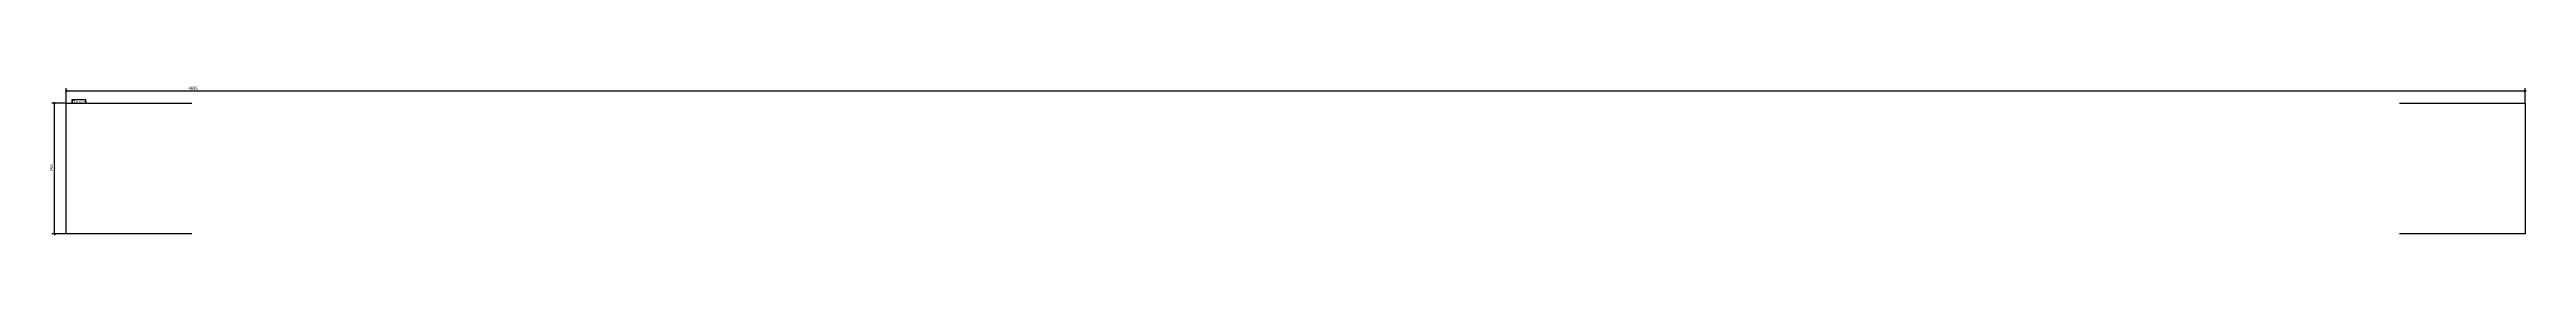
# Model space of a CAD drawing. Header units: millimetres. Extents: x 3 to 4732, y 4 to 290.
import ezdxf

# ---------------------------------------------------------------- set-up
doc = ezdxf.new("R2010")
doc.units = ezdxf.units.MM
for name, color, linetype in [('MÅLSÆTNING', 7, 'Continuous'), ('STÅL', 7, 'Continuous'), ('TEKST', 7, 'Continuous')]:
    doc.layers.add(name, color=color, linetype=linetype)
doc.styles.add('Arial Narrow', font='ARIALN.TTF', dxfattribs={"height": 0.2})

msp = doc.modelspace()

# ---------------------------------------------------------------- linework, layer by layer
at = {"layer": 'MÅLSÆTNING', "color": 7, "linetype": 'Continuous'}
for p, q in [((35.2, 258.3), (35.2, 285.8)), ((4730.2, 258.3), (4730.2, 285.8)), ((33.7, 256.8), (7.5, 256.8)), ((13.7, 254.5), (11.9, 259)), ((12.8, 6.8), (12.8, 256.8)), ((37.4, 281.3), (32.9, 279.5)), ((35.2, 280.4), (4730.2, 280.4)), ((4727.9, 279.5), (4732.4, 281.3)), ((33.7, 6.8), (7.5, 6.8)), ((11.9, 9), (13.7, 4.5))]:
    msp.add_line(p, q, dxfattribs=at)
at = {"layer": 'STÅL', "color": 2, "linetype": 'Continuous'}
for p, q in [((35.2, 6.8), (35.2, 256.8)), ((35.2, 256.8), (275.2, 256.8)), ((4490.2, 256.8), (4730.2, 256.8)), ((4730.2, 256.8), (4730.2, 6.8)), ((275.2, 6.8), (35.2, 6.8)), ((4730.2, 6.8), (4490.2, 6.8))]:
    msp.add_line(p, q, dxfattribs=at)

# ---------------------------------------------------------------- next in the draw order: wipeouts: each hides what was drawn before it
at = {"color": 0}
for points, layer in [([(4497.9, 281.6), (4497.9, 290), (267.4, 290), (267.4, 281.6)], 'MÅLSÆTNING'), ([(11.7, 138.4), (3.3, 138.4), (3.3, 125.1), (11.7, 125.1)], 'MÅLSÆTNING'), ([(52, 257.8), (52, 263.1), (47.2, 263.1), (47.2, 257.8)], 'TEKST')]:
    msp.add_wipeout(points, dxfattribs=at).dxf.layer = layer

# ---------------------------------------------------------------- next in the draw order: texts
at = {"layer": 'MÅLSÆTNING', "color": 3, "style": 'Arial Narrow'}
msp.add_text('4695', height=5.73, dxfattribs=at).set_placement((268.6, 282.8))
msp.add_text('250', height=5.73, rotation=90.0002, dxfattribs=at).set_placement((10.5, 126.3))

# ---------------------------------------------------------------- next in the draw order: wipeouts: each hides what was drawn before it
at = {"color": 0}
msp.add_wipeout([(52, 257.8), (52, 263.1), (47.2, 263.1), (47.2, 257.8)], dxfattribs=at).dxf.layer = 'TEKST'

# ---------------------------------------------------------------- next in the draw order: wipeouts: each hides what was drawn before it
msp.add_wipeout([(71.4, 257.8), (71.4, 261.6), (53.5, 261.6), (53.5, 257.8)], dxfattribs=at).dxf.layer = 'TEKST'

# ---------------------------------------------------------------- next in the draw order: wipeouts: each hides what was drawn before it
msp.add_wipeout([(71.4, 257.8), (71.4, 261.6), (53.5, 261.6), (53.5, 257.8)], dxfattribs=at).dxf.layer = 'TEKST'

# ---------------------------------------------------------------- next in the draw order: linework, layer by layer
at = {"layer": 'TEKST', "color": 7, "linetype": 'Continuous'}
for p, q in [((46.3, 264), (72.3, 264)), ((46.3, 256.9), (46.3, 264)), ((46.3, 256.9), (72.3, 256.9)), ((72.3, 256.9), (72.3, 264))]:
    msp.add_line(p, q, dxfattribs=at)

# ---------------------------------------------------------------- next in the draw order: texts
at = {"layer": 'TEKST', "color": 3, "style": 'Arial Narrow'}
for s, height, p in [('f1', 5.01, (47.2, 257.8)), ('FL35*250', 3.58, (53.5, 257.8))]:
    msp.add_text(s, height=height, dxfattribs=at).set_placement(p)

doc.saveas('drawing.dxf')
